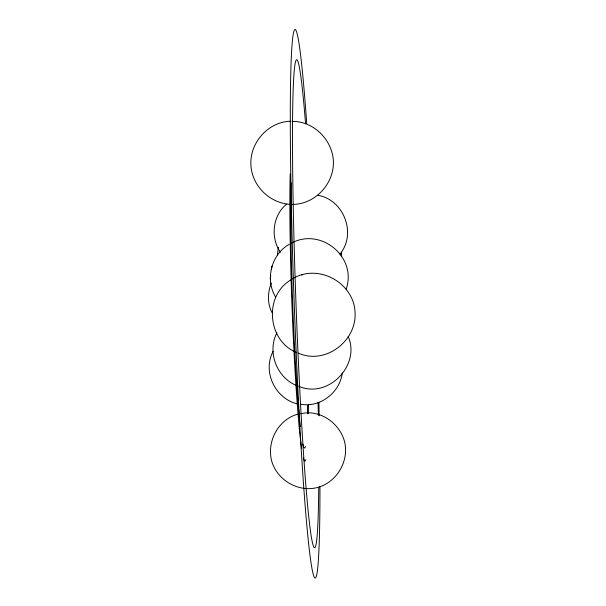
<?xml version="1.0" encoding="UTF-8"?>
<svg xmlns="http://www.w3.org/2000/svg" width="606" height="606" viewBox="0 0 606 606"><rect width="100%" height="100%" fill="white"/><g stroke="black" fill="none" stroke-linecap="round" stroke-linejoin="round"><path stroke-width="0.91" d="M342.292 372.91C339.966 392.4 320.279 407.929 300.682 404.24M341.254 255.952L341.625 252.513M277.366 254.982L278.366 247.301M275.647 297.137C264.898 279.692 271.223 254.361 289.229 244.324M270.215 279.108L270.746 275.268M271.45 269.708L271.942 266.125M346.185 289.07C357.419 256.747 320.165 226.53 290.63 243.574M273.139 351.336C262.125 371.743 275.397 399.119 297.894 403.982M276.874 332.891C266.67 352.525 277.336 379.083 298.281 386.189M271.306 283.047C267.587 292.509 267.148 303.954 272.276 313.007M339.815 254.194C357.025 233.916 343.837 199.427 317.642 195.284M286.699 204.07C272.602 215.327 270.215 237.628 280.434 252.263M291.41 279.593C263.648 295.16 267.148 340.595 296.372 352.412M297.402 414.277C277.843 419.837 266.488 442.047 271.768 461.348C277.389 480.611 299.258 493.072 318.627 487.171C337.913 481.369 349.995 459.227 344.064 439.903C338.398 422.261 319.385 409.209 300.803 413.731M292.153 279.025C318.082 262.762 354.396 282.79 355.101 313.09C356.373 341.602 324.808 365.198 298.152 353.048M290.236 121.223C268.026 122.003 249.763 142.728 250.899 164.756C251.74 186.89 271.799 205.305 293.933 204.381C315.999 203.434 334.141 183.345 333.406 161.332C332.414 139.933 313.764 121.109 292.107 121.359M301.743 274.95L302.349 274.866M299.955 386.795C328.96 398.278 360.759 364.721 348.132 336.398M305.75 459.742A157.999 7.211 87.9 0 1 303.364 457.962M301.576 448.22A157.999 7.211 87.9 0 1 292.524 319.491A157.999 7.211 87.9 0 1 290.213 173.952M308.348 404.702A157.999 7.211 87.9 0 1 308.302 413.686M300.318 426.563A145.031 6.613 87.9 0 1 291.16 182.717M307.689 405.543A145.031 6.613 87.9 0 1 307.583 413.762M305.469 446.508A145.031 6.613 87.9 0 1 302.886 444.084M318.726 488.027A244.188 9.643 87.9 0 1 304.727 470.665A244.188 9.643 87.9 0 1 292.501 132.259A244.188 9.643 87.9 0 1 305.568 123.715M318.089 402.346A244.188 9.643 87.9 0 1 318.317 415.254M319.945 486.171A274.397 10.893 87.9 0 1 304.75 500.723A274.397 10.893 87.9 0 1 290.327 104.906A274.397 10.893 87.9 0 1 306.727 123.465M318.907 402.619A274.397 10.893 87.9 0 1 319.173 415.822"/></g></svg>
